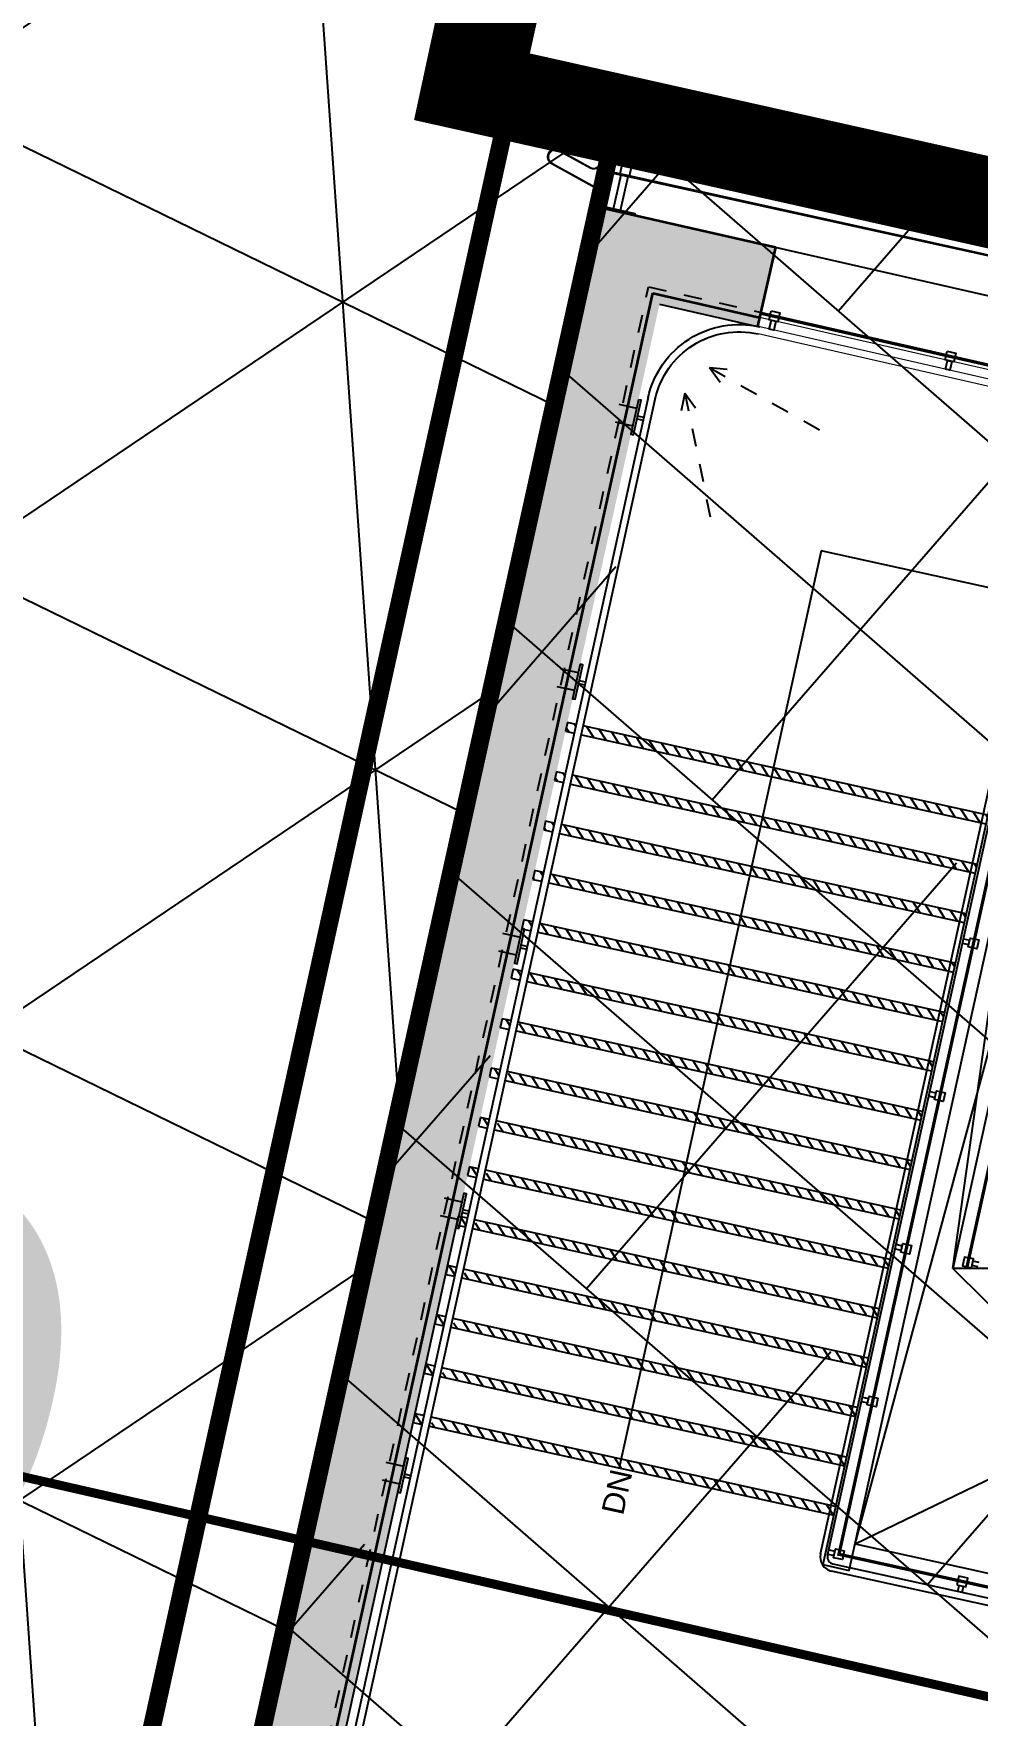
# Model space of a CAD drawing. Header units: millimetres. Extents: x 50357 to 985146, y 723188 to 1803594.
# Drawn here: x 834523.13 to 834528.36, y 818146.32 to 818155.63 of the extents above; entities that cross this region are included whole.
import ezdxf
from ezdxf.xclip import XClip

# ---------------------------------------------------------------- set-up
doc = ezdxf.new("R2010")
doc.units = ezdxf.units.MM
doc.header["$LTSCALE"] = 3
doc.header["$MEASUREMENT"] = 0
for name, pattern in [('DASHED', [19.05, 12.7, -6.35]), ('DASHED2', [0.375, 0.25, -0.125]), ('DIVIDE', [1.25, 0.5, -0.25, 0, -0.25, 0, -0.25]), ('Grid Line', [22.225, 12.7, -3.175, 3.175, -3.175]), ('XXASB-PIW-ARC-DWG-1012-MWP-XXXX-WS3-XC$0$XXXXX-PIW-P-ASB_P34_DECK_ARC-XXX$0$Member Hidden', [4.5, 2.5, -2])]:
    doc.linetypes.add(name, pattern=pattern)
doc.layers.add('-Excluded area line', color=7, linetype='DASHED2', lineweight=40)
for name, color, linetype in [('-Section line', 7, 'Continuous'), ('00-TITLEBOX', 7, 'Continuous'), ('00_Xref', 7, 'Continuous')]:
    doc.layers.add(name, color=color, linetype=linetype)
for name, color, linetype, lineweight, true_color in [('-Surrender Hatch in Pink', 7, 'Continuous', 40, 0xffc2c2), ('-Surrender line', 7, 'Continuous', 40, 0xff7575), ('XXASB-PIW-ARC-DWG-1012-MWP-XXXX-WS3-XC$0$XXXXX-PIW-P-ASB_P34_DECK_ARC-XXX$0$ADS060', 7, 'Continuous', 25, 0x6e6e6e), ('XXASB-PIW-ARC-DWG-1012-MWP-XXXX-WS3-XC$0$XXXXX-PIW-P-ASB_P34_DECK_ARC-XXX$0$ADS230_O', 7, 'Continuous', 25, 0x6e6e6e), ('XXASB-PIW-ARC-DWG-1012-MWP-XXXX-WS3-XC$0$XXXXX-PIW-P-ASB_P34_DECK_ARC-XXX$0$ADS240__', 7, 'Continuous', 25, 0x6e6e6e), ('XXASB-PIW-ARC-DWG-1012-MWP-XXXX-WS3-XC$0$XXXXX-PIW-P-ASB_P34_DECK_ARC-XXX$0$ADS280__', 7, 'Continuous', 13, 0x6e6e6e), ('XXASB-PIW-ARC-DWG-1012-MWP-XXXX-WS3-XC$0$XXXXX-PIW-P-ASB_P34_DECK_ARC-XXX$0$ADS280_S', 7, 'Continuous', 35, 0x6e6e6e)]:
    doc.layers.add(name, color=color, linetype=linetype, lineweight=lineweight, true_color=true_color)
for name, color, linetype, true_color in [('WKD071__', 7, 'Continuous', 0x6e6e6e), ('XXASB-PIW-ARC-DWG-1012-MWP-XXXX-WS3-XC$0$XXXXX-PIW-P-ASB_P34_DECK_ARC-XXX$0$A-ALUM_CLADD', 7, 'Continuous', 0x6e6e6e), ('XXASB-PIW-ARC-DWG-1012-MWP-XXXX-WS3-XC$0$XXXXX-PIW-P-ASB_P34_DECK_ARC-XXX$0$A-ALUM_CLADD_S', 7, 'Continuous', 0x6e6e6e), ('XXASB-PIW-ARC-DWG-1012-MWP-XXXX-WS3-XC$0$XXXXX-PIW-P-ASB_P34_DECK_ARC-XXX$0$A-DETL-MEND_H', 7, 'XXASB-PIW-ARC-DWG-1012-MWP-XXXX-WS3-XC$0$XXXXX-PIW-P-ASB_P34_DECK_ARC-XXX$0$Member Hidden', 0x6e6e6e), ('XXASB-PIW-ARC-DWG-1012-MWP-XXXX-WS3-XC$0$XXXXX-PIW-P-ASB_P34_DECK_ARC-XXX$0$A-FLOR-BALUSTRADE', 7, 'Continuous', 0x6e6e6e), ('XXASB-PIW-ARC-DWG-1012-MWP-XXXX-WS3-XC$0$XXXXX-PIW-P-ASB_P34_DECK_ARC-XXX$0$A-FLOR-HRAL', 7, 'Continuous', 0x6e6e6e), ('XXASB-PIW-ARC-DWG-1012-MWP-XXXX-WS3-XC$0$XXXXX-PIW-P-ASB_P34_DECK_ARC-XXX$0$A-FLOR-HRAL_FIX', 7, 'Continuous', 0x6e6e6e), ('XXASB-PIW-ARC-DWG-1012-MWP-XXXX-WS3-XC$0$XXXXX-PIW-P-ASB_P34_DECK_ARC-XXX$0$ADS04010', 7, 'Continuous', 0x6e6e6e), ('XXASB-PIW-ARC-DWG-1012-MWP-XXXX-WS3-XC$0$XXXXX-PIW-P-ASB_P34_DECK_ARC-XXX$0$ADS060_1', 7, 'Continuous', 0x6e6e6e), ('XXASB-PIW-ARC-DWG-1012-MWP-XXXX-WS3-XC$0$XXXXX-PIW-P-ASB_P34_DECK_ARC-XXX$0$ADS240_H', 7, 'Continuous', 0x6e6e6e), ('XXASB-PIW-ARC-DWG-1012-MWP-XXXX-WS3-XC$0$XXXXX-PIW-P-ASB_P34_DECK_ARC-XXX$0$ADS280_R', 7, 'XXASB-PIW-ARC-DWG-1012-MWP-XXXX-WS3-XC$0$XXXXX-PIW-P-ASB_P34_DECK_ARC-XXX$0$Member Hidden', 0x6e6e6e)]:
    doc.layers.add(name, color=color, linetype=linetype, true_color=true_color)
doc.styles.add('Style-Arial', font='arial.ttf', dxfattribs={"width": 0.8, "height": 5})
doc.styles.add('XXASB-PIW-ARC-DWG-1012-MWP-XXXX-WS3-XC$0$XXXXX-PIW-P-ASB_P34_DECK_ARC-XXX$0$Arial', font='arial.ttf', dxfattribs={"height": 122.941617})
pattern_1 = [(122.573937, (835227065.08, 818090920.44), (-42.1348693, -26.9193757), [])]

# ---------------------------------------------------------------- blocks, each defined once
blk = doc.blocks.new('x-baseplan')
blk.add_lwpolyline([(834550.5505, 818213.8099), (834557.1707, 818119.1058), (834549.7388, 818118.5863), (834547.9798, 818143.7498), (834547.5808, 818143.722), (834547.5407, 818144.2956), (834539.9643, 818143.7659), (834540.0207, 818142.9597), (834532.4541, 818142.4509), (834523.9731, 818144.3196), (834526.2542, 818154.6723), (834539.4112, 818151.6754), (834539.6457, 818148.3218), (834547.2222, 818148.8514), (834547.1833, 818149.4081), (834547.5823, 818149.436), (834542.9962, 818215.0413), (834543.2207, 818215.057), (834550.326, 818213.7942), (834550.5505, 818213.8099)])
blk = doc.blocks.new('XXASB-PIW-ARC-DWG-1012-MWP-XXXX-WS3-XC$0$XXXXX-PIW-P-ASB_P34_DECK_ARC-XXX$0$Handrail Fix')
at = {"layer": 'XXASB-PIW-ARC-DWG-1012-MWP-XXXX-WS3-XC$0$XXXXX-PIW-P-ASB_P34_DECK_ARC-XXX$0$A-FLOR-HRAL_FIX'}
for p, q in [((-50, 100.3), (-50, 0)), ((50, 100.3), (50, 0)), ((-7.5, -15), (-7.5, -50)), ((7.5, -50), (7.5, -15))]:
    blk.add_line(p, q, dxfattribs=at)
blk.add_lwpolyline([(97.8, 0), (-97.8, 0), (-97.8, -15), (97.8, -15)], close=True, dxfattribs=at)
blk = doc.blocks.new('XXASB-PIW-ARC-DWG-1012-MWP-XXXX-WS3-XC$0$XXXXX-PIW-P-ASB_P34_DECK_ARC-XXX$0$Handrail Fix_1')
at = {"layer": 'XXASB-PIW-ARC-DWG-1012-MWP-XXXX-WS3-XC$0$XXXXX-PIW-P-ASB_P34_DECK_ARC-XXX$0$A-FLOR-HRAL_FIX'}
for p, q in [((-12.5, 35), (-12.5, 0)), ((12.5, 35), (12.5, 0))]:
    blk.add_line(p, q, dxfattribs=at)
blk.add_lwpolyline([(-25, 0), (25, 0), (25, -50), (-25, -50)], close=True, dxfattribs=at)
blk = doc.blocks.new('*U882')
at = {"layer": 'XXASB-PIW-ARC-DWG-1012-MWP-XXXX-WS3-XC$0$XXXXX-PIW-P-ASB_P34_DECK_ARC-XXX$0$A-FLOR-HRAL_FIX', "rotation": 77.573937293558}
blk.add_blockref('XXASB-PIW-ARC-DWG-1012-MWP-XXXX-WS3-XC$0$XXXXX-PIW-P-ASB_P34_DECK_ARC-XXX$0$Handrail Fix_1', (-195.4, 43), dxfattribs=at)
at = {"layer": 'XXASB-PIW-ARC-DWG-1012-MWP-XXXX-WS3-XC$0$XXXXX-PIW-P-ASB_P34_DECK_ARC-XXX$0$A-FLOR-HRAL_FIX', "xscale": -1, "rotation": 257.5739372687445}
blk.add_blockref('XXASB-PIW-ARC-DWG-1012-MWP-XXXX-WS3-XC$0$XXXXX-PIW-P-ASB_P34_DECK_ARC-XXX$0$Handrail Fix_1', (195.4, -43), dxfattribs=at)
blk = doc.blocks.new('*U885')
at = {"layer": 'XXASB-PIW-ARC-DWG-1012-MWP-XXXX-WS3-XC$0$XXXXX-PIW-P-ASB_P34_DECK_ARC-XXX$0$A-FLOR-HRAL_FIX'}
for points in [[(-13.1, 51.7), (35.5, 39.8), (23.6, -8.7), (-25, 3.1)], [(-12.8, 0.2), (11.5, -5.8), (-0.4, -54.3), (-24.7, -48.4)]]:
    blk.add_lwpolyline(points, close=True, dxfattribs=at)
blk = doc.blocks.new('*U884')
at = {"layer": 'XXASB-PIW-ARC-DWG-1012-MWP-XXXX-WS3-XC$0$XXXXX-PIW-P-ASB_P34_DECK_ARC-XXX$0$A-FLOR-HRAL_FIX', "color": 0, "linetype": 'ByBlock', "lineweight": -2, "transparency": 16777216}
for p in [(0, 0), (971.4, -237.5), (1942.8, -474.9), (2914.2, -712.4), (3885.6, -949.8)]:
    blk.add_blockref('*U885', p, dxfattribs=at)
blk = doc.blocks.new('XXASB-PIW-ARC-DWG-1012-MWP-XXXX-WS3-XC$0$XXXXX-PIW-P-ASB_P34_DECK_ARC-XXX$0$A$C28FF3B3D')
at = {"layer": 'XXASB-PIW-ARC-DWG-1012-MWP-XXXX-WS3-XC$0$XXXXX-PIW-P-ASB_P34_DECK_ARC-XXX$0$A-ALUM_CLADD'}
blk.add_lwpolyline([(58.2, 2), (0, 2), (0, 5), (55.9, 5, 0.332516), (99.1, 37.3), (176.7, 300.4, -1), (259.2, 276.1), (202.6, 84.3, 0.721669), (257.1, 46.3), (281.2, 64.3, -1), (323.1, 8.2), (299, -9.8, 0.721351), (320, -72.8), (520, -72.8, -1), (520, -142.8), (306.5, -142.8), (306.5, -139.8), (520, -139.8, 1), (520, -75.8), (320, -75.8, -0.721349), (297.2, -7.4), (321.3, 10.6, 1), (283, 61.9), (258.9, 43.9, -0.721669), (199.7, 85.1), (256.3, 276.9, 1), (179.6, 299.5), (101.3, 34.3, -0.332516), (58.2, 2)], format="xyb", dxfattribs=at)
at = {"layer": 'XXASB-PIW-ARC-DWG-1012-MWP-XXXX-WS3-XC$0$XXXXX-PIW-P-ASB_P34_DECK_ARC-XXX$0$A-ALUM_CLADD', "flags": 128}
for points in [[(303.5, -355.8), (293, -355.8, -1), (293, -279.8), (320, -279.8, 1), (320, -215.8), (293, -215.8, -1), (293, -139.8), (303.5, -139.8), (303.5, -142.8), (293, -142.8, 1), (293, -212.8), (320, -212.8, -1), (320, -282.8), (293, -282.8, 1), (293, -352.8), (303.5, -352.8)], [(306.5, -355.8), (520, -355.8, -1), (520, -419.8), (306.5, -419.8), (306.5, -422.8), (520, -422.8, 1), (520, -352.8), (306.5, -352.8)], [(303.5, -635.8), (293, -635.8, -1), (293, -559.8), (320, -559.8, 1), (320, -495.8), (293, -495.8, -1), (293, -419.8), (303.5, -419.8), (303.5, -422.8), (293, -422.8, 1), (293, -492.8), (320, -492.8, -1), (320, -562.8), (293, -562.8, 1), (293, -632.8), (303.5, -632.8)], [(306.5, -635.8), (520, -635.8, -1), (520, -699.8), (306.5, -699.8), (306.5, -702.8), (520, -702.8, 1), (520, -632.8), (306.5, -632.8)], [(303.5, -915.8), (293, -915.8, -1), (293, -839.8), (320, -839.8, 1), (320, -775.8), (293, -775.8, -1), (293, -699.8), (303.5, -699.8), (303.5, -702.8), (293, -702.8, 1), (293, -772.8), (320, -772.8, -1), (320, -842.8), (293, -842.8, 1), (293, -912.8), (303.5, -912.8)], [(306.5, -915.8), (520, -915.8, -1), (520, -979.8), (306.5, -979.8), (306.5, -982.8), (520, -982.8, 1), (520, -912.8), (306.5, -912.8)], [(303.5, -1195.8), (293, -1195.8, -1), (293, -1119.8), (320, -1119.8, 1), (320, -1055.8), (293, -1055.8, -1), (293, -979.8), (303.5, -979.8), (303.5, -982.8), (293, -982.8, 1), (293, -1052.8), (320, -1052.8, -1), (320, -1122.8), (293, -1122.8, 1), (293, -1192.8), (303.5, -1192.8)], [(306.5, -1195.8), (520, -1195.8, -1), (520, -1259.8), (306.5, -1259.8), (306.5, -1262.8), (520, -1262.8, 1), (520, -1192.8), (306.5, -1192.8)], [(303.5, -1475.8), (293, -1475.8, -1), (293, -1399.8), (320, -1399.8, 1), (320, -1335.8), (293, -1335.8, -1), (293, -1259.8), (303.5, -1259.8), (303.5, -1262.8), (293, -1262.8, 1), (293, -1332.8), (320, -1332.8, -1), (320, -1402.8), (293, -1402.8, 1), (293, -1472.8), (303.5, -1472.8)], [(306.5, -1475.8), (520, -1475.8, -1), (520, -1539.8), (306.5, -1539.8), (306.5, -1542.8), (520, -1542.8, 1), (520, -1472.8), (306.5, -1472.8)], [(303.5, -1755.8), (293, -1755.8, -1), (293, -1679.8), (320, -1679.8, 1), (320, -1615.8), (293, -1615.8, -1), (293, -1539.8), (303.5, -1539.8), (303.5, -1542.8), (293, -1542.8, 1), (293, -1612.8), (320, -1612.8, -1), (320, -1682.8), (293, -1682.8, 1), (293, -1752.8), (303.5, -1752.8)], [(306.5, -1755.8), (520, -1755.8, -1), (520, -1819.8), (306.5, -1819.8), (306.5, -1822.8), (520, -1822.8, 1), (520, -1752.8), (306.5, -1752.8)], [(303.5, -2035.8), (293, -2035.8, -1), (293, -1959.8), (320, -1959.8, 1), (320, -1895.8), (293, -1895.8, -1), (293, -1819.8), (303.5, -1819.8), (303.5, -1822.8), (293, -1822.8, 1), (293, -1892.8), (320, -1892.8, -1), (320, -1962.8), (293, -1962.8, 1), (293, -2032.8), (303.5, -2032.8)], [(306.5, -2035.8), (520, -2035.8, -1), (520, -2099.8), (306.5, -2099.8), (306.5, -2102.8), (520, -2102.8, 1), (520, -2032.8), (306.5, -2032.8)]]:
    blk.add_lwpolyline(points, format="xyb", close=True, dxfattribs=at)
at = {"layer": 'XXASB-PIW-ARC-DWG-1012-MWP-XXXX-WS3-XC$0$XXXXX-PIW-P-ASB_P34_DECK_ARC-XXX$0$A-ALUM_CLADD_S'}
for p, q in [((7, -87.8), (200, -87.8)), ((200, 0), (200, -9040.8)), ((200, 0), (255, 0)), ((205, 0), (205, -9040.8)), ((250, 0), (250, -9040.8)), ((250, -134.8), (250, -80.8)), ((255, 0), (255, -9040.8)), ((7, -127.8), (200, -127.8))]:
    blk.add_line(p, q, dxfattribs=at)
blk.add_lwpolyline([(-1.5, -207.8), (-0.1, -7.8), (7.9, -7.8), (6.5, -207.8)], close=True, dxfattribs=at)
at = {"layer": 'XXASB-PIW-ARC-DWG-1012-MWP-XXXX-WS3-XC$0$XXXXX-PIW-P-ASB_P34_DECK_ARC-XXX$0$A-ALUM_CLADD_S', "flags": 128}
for points in [[(255, -80.8), (200, -80.8), (200, -134.8), (255, -134.8)], [(375, -134.8), (375, -80.8), (255, -80.8), (255, -134.8), (375, -134.8), (375, -134.8)], [(370, -129.8), (260, -129.8), (260, -85.8), (370, -85.8), (370, -129.8)]]:
    blk.add_lwpolyline(points, dxfattribs=at)
blk = doc.blocks.new('XXASB-PIW-ARC-DWG-1012-MWP-XXXX-WS3-XC$0$XXXXX-PIW-P-ASB_P34_DECK_ARC-XXX')
at = {"layer": 'XXASB-PIW-ARC-DWG-1012-MWP-XXXX-WS3-XC$0$XXXXX-PIW-P-ASB_P34_DECK_ARC-XXX$0$ADS060'}
for points in [[(834527150.2, 818154058), (834526168.1, 818154281.6), (834526254.2, 818154672.3), (834527239, 818154448)], [(834524363.7, 818144233.5), (834523973.1, 818144319.6), (834526168.1, 818154281.6), (834526558.1, 818154192.8), (834524449.8, 818144624.2), (834524414, 818144462.1)]]:
    blk.add_hatch(color=256, dxfattribs=at).paths.add_polyline_path(points)
at = {"layer": 'XXASB-PIW-ARC-DWG-1012-MWP-XXXX-WS3-XC$0$XXXXX-PIW-P-ASB_P34_DECK_ARC-XXX$0$ADS060_1'}
blk.add_hatch(color=256, dxfattribs=at).paths.add_polyline_path([(834524498.6, 818144613.4), (834524449.8, 818144624.2), (834526558.2, 818154192.8), (834526606.9, 818154181.7)])
at = {"layer": 'XXASB-PIW-ARC-DWG-1012-MWP-XXXX-WS3-XC$0$XXXXX-PIW-P-ASB_P34_DECK_ARC-XXX$0$ADS060_1', "extrusion": (1.92376e-16, 5.77253e-16, -1)}
blk.add_hatch(color=256, dxfattribs=at).paths.add_polyline_path([(-834527139.1, 818154009.2), (-834527150.2, 818154058), (-834526606.9, 818154181.7), (-834526596.1, 818154132.9)])
at = {"layer": 'XXASB-PIW-ARC-DWG-1012-MWP-XXXX-WS3-XC$0$XXXXX-PIW-P-ASB_P34_DECK_ARC-XXX$0$ADS240_H'}
h = blk.add_hatch(dxfattribs=at)
h.set_pattern_fill('FP_4', color=256, angle=77.57394, style=0, pattern_type=2)
h.set_pattern_definition(pattern_1)
h.paths.add_polyline_path([(834528404, 818151254.4), (834528414.8, 818151303.2), (834526183.4, 818151794.9), (834526172.6, 818151746.1), (834528081.4, 818151325.5)], flags=0)
h.paths.add_polyline_path([(834526123.8, 818151756.8), (834526134.6, 818151805.7), (834526085.7, 818151816.4), (834526075, 818151767.6)], flags=0)
h = blk.add_hatch(dxfattribs=at)
h.set_pattern_fill('FP_4', color=256, angle=77.57394, style=0, pattern_type=2)
h.set_pattern_definition(pattern_1)
h.paths.add_polyline_path([(834528343.8, 818150981), (834528354.5, 818151029.8), (834526123.1, 818151521.5), (834526112.4, 818151472.6), (834528021.2, 818151052)], flags=0)
h.paths.add_polyline_path([(834526063.5, 818151483.4), (834526074.3, 818151532.2), (834526025.5, 818151543), (834526014.7, 818151494.1)], flags=0)
h = blk.add_hatch(dxfattribs=at)
h.set_pattern_fill('FP_4', color=256, angle=77.57394, style=0, pattern_type=2)
h.set_pattern_definition(pattern_1)
h.paths.add_polyline_path([(834528283.5, 818150707.5), (834528294.3, 818150756.3), (834526062.9, 818151248), (834526052.1, 818151199.2), (834527960.9, 818150778.6)], flags=0)
h.paths.add_polyline_path([(834526003.3, 818151209.9), (834526014.1, 818151258.8), (834525965.2, 818151269.5), (834525954.5, 818151220.7)], flags=0)
h = blk.add_hatch(dxfattribs=at)
h.set_pattern_fill('FP_4', color=256, angle=77.57394, style=0, pattern_type=2)
h.set_pattern_definition(pattern_1)
h.paths.add_polyline_path([(834528223.3, 818150434.1), (834528234, 818150482.9), (834526002.6, 818150974.6), (834525991.9, 818150925.7), (834527900.7, 818150505.2)], flags=0)
h.paths.add_polyline_path([(834525943, 818150936.5), (834525953.8, 818150985.3), (834525905, 818150996.1), (834525894.2, 818150947.3)], flags=0)
h = blk.add_hatch(dxfattribs=at)
h.set_pattern_fill('FP_4', color=256, angle=77.57394, style=0, pattern_type=2)
h.set_pattern_definition(pattern_1)
h.paths.add_polyline_path([(834528163, 818150160.6), (834528173.8, 818150209.5), (834525942.4, 818150701.1), (834525931.6, 818150652.3), (834527840.4, 818150231.7)], flags=0)
h.paths.add_polyline_path([(834525882.8, 818150663.1), (834525893.6, 818150711.9), (834525844.7, 818150722.7), (834525834, 818150673.8)], flags=0)
h = blk.add_hatch(dxfattribs=at)
h.set_pattern_fill('FP_4', color=256, angle=77.57394, style=0, pattern_type=2)
h.set_pattern_definition(pattern_1)
h.paths.add_polyline_path([(834528102.8, 818149887.2), (834528113.5, 818149936), (834525882.1, 818150427.7), (834525871.4, 818150378.9), (834527780.2, 818149958.3)], flags=0)
h.paths.add_polyline_path([(834525822.5, 818150389.6), (834525833.3, 818150438.5), (834525784.5, 818150449.2), (834525773.7, 818150400.4)], flags=0)
h = blk.add_hatch(dxfattribs=at)
h.set_pattern_fill('FP_4', color=256, angle=77.57394, style=0, pattern_type=2)
h.set_pattern_definition(pattern_1)
h.paths.add_polyline_path([(834528042.5, 818149613.8), (834528053.3, 818149662.6), (834525821.9, 818150154.3), (834525811.1, 818150105.4), (834527719.9, 818149684.8)], flags=0)
h.paths.add_polyline_path([(834525762.3, 818150116.2), (834525773, 818150165), (834525724.2, 818150175.8), (834525713.5, 818150126.9)], flags=0)
h = blk.add_hatch(dxfattribs=at)
h.set_pattern_fill('FP_4', color=256, angle=77.57394, style=0, pattern_type=2)
h.set_pattern_definition(pattern_1)
h.paths.add_polyline_path([(834527982.3, 818149340.3), (834527993, 818149389.1), (834525761.6, 818149880.8), (834525750.9, 818149832), (834527659.6, 818149411.4)], flags=0)
h.paths.add_polyline_path([(834525702, 818149842.7), (834525712.8, 818149891.6), (834525664, 818149902.3), (834525653.2, 818149853.5)], flags=0)
h = blk.add_hatch(dxfattribs=at)
h.set_pattern_fill('FP_4', color=256, angle=77.57394, style=0, pattern_type=2)
h.set_pattern_definition(pattern_1)
h.paths.add_polyline_path([(834527922, 818149066.9), (834527932.8, 818149115.7), (834525701.4, 818149607.4), (834525690.6, 818149558.5), (834527599.4, 818149138)], flags=0)
h.paths.add_polyline_path([(834525641.8, 818149569.3), (834525652.5, 818149618.1), (834525603.7, 818149628.9), (834525593, 818149580.1)], flags=0)
h = blk.add_hatch(dxfattribs=at)
h.set_pattern_fill('FP_4', color=256, angle=77.57394, style=0, pattern_type=2)
h.set_pattern_definition(pattern_1)
h.paths.add_polyline_path([(834527861.8, 818148793.4), (834527872.5, 818148842.3), (834525641.1, 818149333.9), (834525630.4, 818149285.1), (834527539.1, 818148864.5)], flags=0)
h.paths.add_polyline_path([(834525581.5, 818149295.9), (834525592.3, 818149344.7), (834525543.5, 818149355.5), (834525532.7, 818149306.6)], flags=0)
h = blk.add_hatch(dxfattribs=at)
h.set_pattern_fill('FP_4', color=256, angle=77.57394, style=0, pattern_type=2)
h.set_pattern_definition(pattern_1)
h.paths.add_polyline_path([(834527801.5, 818148520), (834527812.3, 818148568.8), (834525580.9, 818149060.5), (834525570.1, 818149011.7), (834527478.9, 818148591.1)], flags=0)
h.paths.add_polyline_path([(834525521.3, 818149022.4), (834525532, 818149071.3), (834525483.2, 818149082), (834525472.5, 818149033.2)], flags=0)
h = blk.add_hatch(dxfattribs=at)
h.set_pattern_fill('FP_4', color=256, angle=77.57394, style=0, pattern_type=2)
h.set_pattern_definition(pattern_1)
h.paths.add_polyline_path([(834527741.3, 818148246.5), (834527752, 818148295.4), (834525520.6, 818148787.1), (834525509.9, 818148738.2), (834527418.6, 818148317.6)], flags=0)
h.paths.add_polyline_path([(834525461, 818148749), (834525471.8, 818148797.8), (834525423, 818148808.6), (834525412.2, 818148759.7)], flags=0)
h = blk.add_hatch(dxfattribs=at)
h.set_pattern_fill('FP_4', color=256, angle=77.57394, style=0, pattern_type=2)
h.set_pattern_definition(pattern_1)
h.paths.add_polyline_path([(834527681, 818147973.1), (834527691.8, 818148021.9), (834525460.4, 818148513.6), (834525449.6, 818148464.8), (834527358.4, 818148044.2)], flags=0)
h.paths.add_polyline_path([(834525400.8, 818148475.5), (834525411.5, 818148524.4), (834525362.7, 818148535.1), (834525352, 818148486.3)], flags=0)
h = blk.add_hatch(dxfattribs=at)
h.set_pattern_fill('FP_4', color=256, angle=77.57394, style=0, pattern_type=2)
h.set_pattern_definition(pattern_1)
h.paths.add_polyline_path([(834527620.8, 818147699.7), (834527631.5, 818147748.5), (834525400.1, 818148240.2), (834525389.4, 818148191.3), (834527298.1, 818147770.8)], flags=0)
h.paths.add_polyline_path([(834525340.5, 818148202.1), (834525351.3, 818148250.9), (834525302.5, 818148261.7), (834525291.7, 818148212.9)], flags=0)
h = blk.add_hatch(dxfattribs=at)
h.set_pattern_fill('FP_4', color=256, angle=77.57394, style=0, pattern_type=2)
h.set_pattern_definition(pattern_1)
h.paths.add_polyline_path([(834527560.5, 818147426.2), (834527571.3, 818147475.1), (834525339.9, 818147966.7), (834525329.1, 818147917.9), (834527237.9, 818147497.3)], flags=0)
h.paths.add_polyline_path([(834525280.3, 818147928.7), (834525291, 818147977.5), (834525242.2, 818147988.2), (834525231.5, 818147939.4)], flags=0)
at = {"layer": 'XXASB-PIW-ARC-DWG-1012-MWP-XXXX-WS3-XC$0$XXXXX-PIW-P-ASB_P34_DECK_ARC-XXX$0$A-DETL-MEND_H', "linetype": 'XXASB-PIW-ARC-DWG-1012-MWP-XXXX-WS3-XC$0$XXXXX-PIW-P-ASB_P34_DECK_ARC-XXX$0$Member Hidden'}
for p, q in [((834526871.9, 818153781), (834527481.6, 818153437.1)), ((834526871.9, 818153781), (834526943.4, 818153684.7)), ((834526871.9, 818153781), (834526991.3, 818153769.7)), ((834526736.5, 818153639.8), (834526710.7, 818153522.6)), ((834526736.5, 818153639.8), (834526876.9, 818152954)), ((834526736.5, 818153639.8), (834526806.3, 818153542.2))]:
    blk.add_line(p, q, dxfattribs=at)
at = {"layer": 'XXASB-PIW-ARC-DWG-1012-MWP-XXXX-WS3-XC$0$XXXXX-PIW-P-ASB_P34_DECK_ARC-XXX$0$A-FLOR-BALUSTRADE', "extrusion": (1.4885e-07, -3.39025e-08, 1), "const_width": 18, "elevation": 96.5, "flags": 128}
blk.add_lwpolyline([(834527155.7, 818154082.4), (834531218, 818153157.2)], dxfattribs=at)
at = {"layer": 'XXASB-PIW-ARC-DWG-1012-MWP-XXXX-WS3-XC$0$XXXXX-PIW-P-ASB_P34_DECK_ARC-XXX$0$A-FLOR-BALUSTRADE', "const_width": 18}
blk.add_lwpolyline([(834530333.9, 818146605.2), (834527589.7, 818147209.9), (834528521.4, 818151438.5), (834528863.3, 818151363.1), (834528297, 818148792.9)], dxfattribs=at)
at = {"layer": 'XXASB-PIW-ARC-DWG-1012-MWP-XXXX-WS3-XC$0$XXXXX-PIW-P-ASB_P34_DECK_ARC-XXX$0$A-FLOR-HRAL'}
for p, q in [((834526533.3, 818153615.3), (834524671.2, 818145164.1)), ((834524710.2, 818145155.6), (834526572.4, 818153606.7)), ((834527487.7, 818147211.9), (834528428, 818151479.5)), ((834527526.8, 818147203.3), (834528467.1, 818151470.9)), ((834533284.9, 818145893.6), (834527557.2, 818147155.6)), ((834533276.3, 818145854.5), (834527548.6, 818147116.5))]:
    blk.add_line(p, q, dxfattribs=at)
at = {"layer": 'XXASB-PIW-ARC-DWG-1012-MWP-XXXX-WS3-XC$0$XXXXX-PIW-P-ASB_P34_DECK_ARC-XXX$0$A-FLOR-HRAL', "extrusion": (0, 0, -1)}
for radius in [515, 475]:
    blk.add_arc((-834527036.2, 818153504.5), radius, 12.42606, 102.83098, dxfattribs=at)
at = {"layer": 'XXASB-PIW-ARC-DWG-1012-MWP-XXXX-WS3-XC$0$XXXXX-PIW-P-ASB_P34_DECK_ARC-XXX$0$A-FLOR-HRAL'}
for radius in [80, 40]:
    blk.add_arc((834527565.8, 818147194.7), radius, 167.57394, 257.57394, dxfattribs=at)
at = {"layer": 'XXASB-PIW-ARC-DWG-1012-MWP-XXXX-WS3-XC$0$XXXXX-PIW-P-ASB_P34_DECK_ARC-XXX$0$ADS060_1'}
for p, q in [((834526558.2, 818154192.8), (834524449.8, 818144624.2)), ((834526596.1, 818154132.9), (834527139.1, 818154009.2)), ((834524509.4, 818144662.3), (834525483.2, 818149082))]:
    blk.add_line(p, q, dxfattribs=at)
at = {"layer": 'XXASB-PIW-ARC-DWG-1012-MWP-XXXX-WS3-XC$0$XXXXX-PIW-P-ASB_P34_DECK_ARC-XXX$0$ADS230_O'}
for p, q in [((834528220.2, 818148793.1), (834528578.6, 818151349.1)), ((834527679.1, 818147267), (834528773.9, 818151306.1)), ((834527679.1, 818147267.1), (834530814.5, 818148786.3)), ((834528220.2, 818148793.1), (834530350, 818146678.5))]:
    blk.add_line(p, q, dxfattribs=at)
at = {"layer": 'XXASB-PIW-ARC-DWG-1012-MWP-XXXX-WS3-XC$0$XXXXX-PIW-P-ASB_P34_DECK_ARC-XXX$0$ADS240__'}
for p, q in [((834527490.7, 818152766.9), (834526371.6, 818147688.2)), ((834530356.9, 818152135.3), (834527490.7, 818152766.9)), ((834526085.7, 818151816.4), (834526075, 818151767.6)), ((834526134.6, 818151805.7), (834526085.7, 818151816.4)), ((834526075, 818151767.6), (834526123.8, 818151756.8)), ((834526162.9, 818151748.2), (834528404, 818151254.4)), ((834528414.8, 818151303.2), (834526173.6, 818151797.1)), ((834526025.5, 818151543), (834526014.7, 818151494.1)), ((834526074.3, 818151532.2), (834526025.5, 818151543)), ((834526014.7, 818151494.1), (834526063.5, 818151483.4)), ((834526102.6, 818151474.8), (834528343.8, 818150981)), ((834528354.5, 818151029.8), (834526113.4, 818151523.6)), ((834528464.3, 818151527.9), (834527500.3, 818147152.8)), ((834527646.8, 818147120.6), (834528578.6, 818151349.1)), ((834525965.2, 818151269.5), (834525954.5, 818151220.7)), ((834526014.1, 818151258.8), (834525965.2, 818151269.5)), ((834528773.9, 818151306.1), (834528220.2, 818148793.1)), ((834525954.5, 818151220.7), (834526003.3, 818151209.9)), ((834526042.4, 818151201.3), (834528283.5, 818150707.5)), ((834528294.3, 818150756.3), (834526053.1, 818151250.2)), ((834525905, 818150996.1), (834525894.2, 818150947.3)), ((834525953.8, 818150985.3), (834525905, 818150996.1)), ((834528234, 818150482.9), (834525992.9, 818150976.7)), ((834525894.2, 818150947.3), (834525943, 818150936.5)), ((834525982.1, 818150927.9), (834528223.3, 818150434.1)), ((834525844.7, 818150722.7), (834525834, 818150673.8)), ((834525893.6, 818150711.9), (834525844.7, 818150722.7)), ((834528173.8, 818150209.5), (834525932.6, 818150703.3)), ((834525834, 818150673.8), (834525882.8, 818150663.1)), ((834525921.9, 818150654.5), (834528163, 818150160.6)), ((834525784.5, 818150449.2), (834525773.7, 818150400.4)), ((834525833.3, 818150438.5), (834525784.5, 818150449.2)), ((834528113.5, 818149936), (834525872.4, 818150429.8)), ((834525773.7, 818150400.4), (834525822.5, 818150389.6)), ((834525861.6, 818150381), (834528102.8, 818149887.2)), ((834525724.2, 818150175.8), (834525713.5, 818150126.9)), ((834525773, 818150165), (834525724.2, 818150175.8)), ((834528053.3, 818149662.6), (834525812.1, 818150156.4)), ((834525713.5, 818150126.9), (834525762.3, 818150116.2)), ((834525801.4, 818150107.6), (834528042.5, 818149613.8)), ((834525664, 818149902.3), (834525653.2, 818149853.5)), ((834525653.2, 818149853.5), (834525702, 818149842.7)), ((834525712.8, 818149891.6), (834525664, 818149902.3)), ((834527993, 818149389.1), (834525751.9, 818149883)), ((834525741.1, 818149834.1), (834527982.3, 818149340.3)), ((834525603.7, 818149628.9), (834525593, 818149580.1)), ((834525593, 818149580.1), (834525641.8, 818149569.3)), ((834525652.5, 818149618.1), (834525603.7, 818149628.9)), ((834527932.8, 818149115.7), (834525691.6, 818149609.5)), ((834525680.9, 818149560.7), (834527922, 818149066.9)), ((834525543.5, 818149355.5), (834525532.7, 818149306.6)), ((834525532.7, 818149306.6), (834525581.5, 818149295.9)), ((834525592.3, 818149344.7), (834525543.5, 818149355.5)), ((834527872.5, 818148842.3), (834525631.4, 818149336.1)), ((834525620.6, 818149287.3), (834527861.8, 818148793.4)), ((834525483.2, 818149082), (834525472.5, 818149033.2)), ((834525472.5, 818149033.2), (834525521.3, 818149022.4)), ((834525532, 818149071.3), (834525483.2, 818149082)), ((834527812.3, 818148568.8), (834525571.1, 818149062.6)), ((834525560.4, 818149013.8), (834527801.5, 818148520)), ((834525423, 818148808.6), (834525412.2, 818148759.7)), ((834525412.2, 818148759.7), (834525461, 818148749)), ((834525471.8, 818148797.8), (834525423, 818148808.6)), ((834525500.1, 818148740.4), (834527741.3, 818148246.5)), ((834527752, 818148295.4), (834525510.9, 818148789.2)), ((834529584.3, 818148789.6), (834528220.2, 818148793.1)), ((834525362.7, 818148535.1), (834525352, 818148486.3)), ((834525352, 818148486.3), (834525400.8, 818148475.5)), ((834525411.5, 818148524.4), (834525362.7, 818148535.1)), ((834525439.9, 818148466.9), (834527681, 818147973.1)), ((834527691.8, 818148021.9), (834525450.6, 818148515.8)), ((834525302.5, 818148261.7), (834525291.7, 818148212.9)), ((834525291.7, 818148212.9), (834525340.5, 818148202.1)), ((834525351.3, 818148250.9), (834525302.5, 818148261.7)), ((834525379.6, 818148193.5), (834527620.8, 818147699.7)), ((834527631.5, 818147748.5), (834525390.4, 818148242.3)), ((834525242.2, 818147988.2), (834525231.5, 818147939.4)), ((834525231.5, 818147939.4), (834525280.3, 818147928.7)), ((834525291, 818147977.5), (834525242.2, 818147988.2)), ((834525319.4, 818147920.1), (834527560.5, 818147426.2)), ((834527571.3, 818147475.1), (834525330.1, 818147968.9)), ((834527679.1, 818147267), (834530350, 818146678.5)), ((834527500.3, 818147152.8), (834527646.8, 818147120.6))]:
    blk.add_line(p, q, dxfattribs=at)
at = {"layer": 'XXASB-PIW-ARC-DWG-1012-MWP-XXXX-WS3-XC$0$XXXXX-PIW-P-ASB_P34_DECK_ARC-XXX$0$ADS280__'}
for p, q in [((834531301.2, 818153522.8), (834527239, 818154448)), ((834531212.4, 818153132.8), (834527150.2, 818154058)), ((834531178.4, 818153048.2), (834527141.7, 818153967.6)), ((834531187.3, 818153087.2), (834527150.6, 818154006.6))]:
    blk.add_line(p, q, dxfattribs=at)
at = {"layer": 'XXASB-PIW-ARC-DWG-1012-MWP-XXXX-WS3-XC$0$XXXXX-PIW-P-ASB_P34_DECK_ARC-XXX$0$ADS280_R'}
for p, q in [((834524414, 818144601.3), (834526535.3, 818154228.8)), ((834526535.3, 818154228.8), (834527151.5, 818154088.5))]:
    blk.add_line(p, q, dxfattribs=at)
at = {"layer": 'XXASB-PIW-ARC-DWG-1012-MWP-XXXX-WS3-XC$0$XXXXX-PIW-P-ASB_P34_DECK_ARC-XXX$0$ADS280_S'}
for p, q in [((834526254.2, 818154672.3), (834523973.1, 818144319.6)), ((834526254.2, 818154672.3), (834527239, 818154448)), ((834527239, 818154448), (834527139.1, 818154009.2)), ((834524449.8, 818144624.2), (834526558.1, 818154192.8)), ((834526558.2, 818154192.8), (834527150.2, 818154058))]:
    blk.add_line(p, q, dxfattribs=at)
at = {"layer": 'XXASB-PIW-ARC-DWG-1012-MWP-XXXX-WS3-XC$0$XXXXX-PIW-P-ASB_P34_DECK_ARC-XXX$0$A-ALUM_CLADD', "rotation": 77.57393732135162}
blk.add_blockref('XXASB-PIW-ARC-DWG-1012-MWP-XXXX-WS3-XC$0$XXXXX-PIW-P-ASB_P34_DECK_ARC-XXX$0$A$C28FF3B3D', (834526254.2, 818154672.3), dxfattribs=at)
blk.add_blockref('XXASB-PIW-ARC-DWG-1012-MWP-XXXX-WS3-XC$0$XXXXX-PIW-P-ASB_P34_DECK_ARC-XXX$0$A$C28FF3B3D', (834526254.2, 818154672.3), dxfattribs=at)
at = {"layer": 'XXASB-PIW-ARC-DWG-1012-MWP-XXXX-WS3-XC$0$XXXXX-PIW-P-ASB_P34_DECK_ARC-XXX$0$A-FLOR-HRAL_FIX'}
for name, p, rotation in [('*U884', (834527228, 818154043.2), 0.9053797376594569), ('XXASB-PIW-ARC-DWG-1012-MWP-XXXX-WS3-XC$0$XXXXX-PIW-P-ASB_P34_DECK_ARC-XXX$0$Handrail Fix', (834526458.5, 818153508), 77.57393732027548), ('XXASB-PIW-ARC-DWG-1012-MWP-XXXX-WS3-XC$0$XXXXX-PIW-P-ASB_P34_DECK_ARC-XXX$0$Handrail Fix', (834526135.7, 818152043.2), 77.57393732027548), ('XXASB-PIW-ARC-DWG-1012-MWP-XXXX-WS3-XC$0$XXXXX-PIW-P-ASB_P34_DECK_ARC-XXX$0$Handrail Fix', (834525812.9, 818150578.3), 77.57393732027548), ('XXASB-PIW-ARC-DWG-1012-MWP-XXXX-WS3-XC$0$XXXXX-PIW-P-ASB_P34_DECK_ARC-XXX$0$Handrail Fix', (834525490.1, 818149113.5), 77.57393732027548), ('XXASB-PIW-ARC-DWG-1012-MWP-XXXX-WS3-XC$0$XXXXX-PIW-P-ASB_P34_DECK_ARC-XXX$0$Handrail Fix_1', (834527751.6, 818148061), 77.57393729355799), ('XXASB-PIW-ARC-DWG-1012-MWP-XXXX-WS3-XC$0$XXXXX-PIW-P-ASB_P34_DECK_ARC-XXX$0$Handrail Fix', (834525167.4, 818147648.6), 77.57393732027548), ('XXASB-PIW-ARC-DWG-1012-MWP-XXXX-WS3-XC$0$XXXXX-PIW-P-ASB_P34_DECK_ARC-XXX$0$Handrail Fix_1', (834527565.2, 818147215.3), 77.57393729355799)]:
    blk.add_blockref(name, p, dxfattribs=dict(at, rotation=rotation))
at = {"layer": 'XXASB-PIW-ARC-DWG-1012-MWP-XXXX-WS3-XC$0$XXXXX-PIW-P-ASB_P34_DECK_ARC-XXX$0$A-FLOR-HRAL_FIX', "color": 0, "linetype": 'ByBlock', "lineweight": -2, "transparency": 16777216}
for p in [(834528506, 818150555.1), (834528319.7, 818149709.4), (834528133.3, 818148863.6)]:
    blk.add_blockref('*U882', p, dxfattribs=at)
at = {"layer": 'XXASB-PIW-ARC-DWG-1012-MWP-XXXX-WS3-XC$0$XXXXX-PIW-P-ASB_P34_DECK_ARC-XXX$0$A-FLOR-HRAL_FIX', "xscale": -1, "rotation": 167.5739373419996}
blk.add_blockref('XXASB-PIW-ARC-DWG-1012-MWP-XXXX-WS3-XC$0$XXXXX-PIW-P-ASB_P34_DECK_ARC-XXX$0$Handrail Fix_1', (834528267.9, 818147034.9), dxfattribs=at)
at = {"layer": 'XXASB-PIW-ARC-DWG-1012-MWP-XXXX-WS3-XC$0$XXXXX-PIW-P-ASB_P34_DECK_ARC-XXX$0$ADS04010', "insert": (834526273.2, 818147447), "char_height": 122.94, "width": 295.385, "attachment_point": 1, "rotation": 77.57394, "line_spacing_factor": 0.938532, "style": 'XXASB-PIW-ARC-DWG-1012-MWP-XXXX-WS3-XC$0$XXXXX-PIW-P-ASB_P34_DECK_ARC-XXX$0$Arial'}
blk.add_mtext('DN', dxfattribs=at)
blk = doc.blocks.new('XXASB-PIW-ARC-DWG-1012-MWP-XXXX-WS3-XC')
blk.add_blockref('XXASB-PIW-ARC-DWG-1012-MWP-XXXX-WS3-XC$0$XXXXX-PIW-P-ASB_P34_DECK_ARC-XXX', (0, 0))

msp = doc.modelspace()

# ---------------------------------------------------------------- hatches: boundary and pattern name
at = {"layer": '-Excluded area line'}
h = msp.add_hatch(dxfattribs=at)
h.set_pattern_fill('ANSI31', color=256)
h.set_pattern_definition([(45, (0, -1e-20), (-0.088388347648, 0.088388347648), [])])
edge = h.paths.add_edge_path(flags=0)
edge.add_arc((834576.0018, 818046.0853), 0.5122, 0, 360)
edge = h.paths.add_edge_path(flags=17)
edge.add_line((834509.6545, 817903.2275), (834493.6514, 818132.2001))
edge.add_line((834493.6514, 818132.2001), (834495.2223, 818132.3099))
edge.add_line((834495.2223, 818132.3099), (834492.4442, 818172.006))
edge.add_line((834492.4442, 818172.006), (834490.7844, 818173.101))
edge.add_line((834490.7844, 818173.101), (834489.6765, 818188.9415))
edge.add_line((834489.6765, 818188.9415), (834489.6774, 818188.9421))
edge.add_arc((834477.0466, 818171.6149), 21.4422, 53.90525, 53.90955, ccw=False)
edge.add_line((834489.6787, 818188.9412), (834492.8109, 818186.3755))
edge.add_line((834492.8109, 818186.3755), (834497.7494, 818181.813))
edge.add_arc((834561.6075, 818267.2782), 106.6872, 233.233545, 261.758005)
edge.add_line((834546.3134, 818161.6929), (834554.1557, 818160.6631))
edge.add_line((834554.1557, 818160.6631), (834570.5637, 818158.5084))
edge.add_line((834570.5637, 818158.5084), (834605.9636, 818157.5669))
edge.add_line((834605.9636, 818157.5669), (834605.9639, 818157.5666))
edge.add_line((834605.9639, 818157.5666), (834605.9667, 818157.5668))
edge.add_line((834605.9667, 818157.5668), (834630.1531, 818158.3824))
edge.add_line((834630.1531, 818158.3824), (834633.0978, 818158.5888))
edge.add_line((834633.0978, 818158.5888), (834636.8138, 818105.5105))
edge.add_line((834636.8138, 818105.5105), (834642.7992, 818105.9295))
edge.add_line((834642.7992, 818105.9295), (834646.2911, 818056.0516))
edge.add_line((834646.2911, 818056.0516), (834640.3051, 818055.6325))
edge.add_line((834640.3051, 818055.6325), (834643.399, 818011.4407))
edge.add_line((834643.399, 818011.4407), (834641.1551, 818011.2836))
edge.add_line((834641.1551, 818011.2836), (834643.4009, 817979.1978))
edge.add_line((834643.4009, 817979.1978), (834644.173, 817967.859))
edge.add_line((834644.173, 817967.859), (834644.8988, 817967.9097))
edge.add_line((834644.8988, 817967.9097), (834645.6245, 817967.9604))
edge.add_line((834645.6245, 817967.9604), (834648.1218, 817931.8786))
edge.add_line((834648.1218, 817931.8786), (834646.7337, 817931.6033))
edge.add_line((834646.7337, 817931.6033), (834552.2507, 817919.4891))
edge.add_line((834552.2507, 817919.4891), (834509.6545, 817903.2275))
edge = h.paths.add_edge_path(flags=0)
edge.add_arc((834576.0018, 818046.0853), 0.5122, 0, 360)
h.paths.add_polyline_path([(834583.1485, 817943.8543), (834576.0018, 818046.0853), (834503.6783, 818041.0294), (834511.7505, 817925.5589), (834547.4409, 817939.3012)], flags=0)
h.paths.add_polyline_path([(834576.0018, 818046.0853), (834503.6783, 818041.0294), (834511.7505, 817925.5589), (834547.4409, 817939.3012), (834583.1485, 817943.8543)], flags=0)
h.paths.add_polyline_path([(834576.6662, 818044.0156), (834589.1533, 818044.8886), (834588.9683, 818047.5356), (834576.4812, 818046.6627)], flags=8)
h.paths.add_polyline_path([(834616.9632, 817995.7728), (834587.3341, 817993.7015), (834583.9069, 818042.7253), (834613.536, 818044.7966)], flags=0)
edge = h.paths.add_edge_path(flags=17)
edge.add_line((834509.6545, 817903.2275), (834493.6514, 818132.2001))
edge.add_line((834493.6514, 818132.2001), (834495.2223, 818132.3099))
edge.add_line((834495.2223, 818132.3099), (834492.4442, 818172.006))
edge.add_line((834492.4442, 818172.006), (834490.7844, 818173.101))
edge.add_line((834490.7844, 818173.101), (834489.6765, 818188.9415))
edge.add_line((834489.6765, 818188.9415), (834489.6774, 818188.9421))
edge.add_arc((834477.0466, 818171.6149), 21.4422, 53.90525, 53.90955, ccw=False)
edge.add_line((834489.6787, 818188.9412), (834492.8109, 818186.3755))
edge.add_line((834492.8109, 818186.3755), (834497.7494, 818181.813))
edge.add_arc((834561.6075, 818267.2782), 106.6872, 233.233545, 261.758005)
edge.add_line((834546.3134, 818161.6929), (834554.1557, 818160.6631))
edge.add_line((834554.1557, 818160.6631), (834570.5637, 818158.5084))
edge.add_line((834570.5637, 818158.5084), (834605.9636, 818157.5669))
edge.add_line((834605.9636, 818157.5669), (834605.9639, 818157.5666))
edge.add_line((834605.9639, 818157.5666), (834605.9667, 818157.5668))
edge.add_line((834605.9667, 818157.5668), (834630.1531, 818158.3824))
edge.add_line((834630.1531, 818158.3824), (834633.0978, 818158.5888))
edge.add_line((834633.0978, 818158.5888), (834636.8138, 818105.5105))
edge.add_line((834636.8138, 818105.5105), (834642.7992, 818105.9295))
edge.add_line((834642.7992, 818105.9295), (834646.2911, 818056.0516))
edge.add_line((834646.2911, 818056.0516), (834640.3051, 818055.6325))
edge.add_line((834640.3051, 818055.6325), (834643.399, 818011.4407))
edge.add_line((834643.399, 818011.4407), (834641.1551, 818011.2836))
edge.add_line((834641.1551, 818011.2836), (834643.4009, 817979.1978))
edge.add_line((834643.4009, 817979.1978), (834644.173, 817967.859))
edge.add_line((834644.173, 817967.859), (834644.8988, 817967.9097))
edge.add_line((834644.8988, 817967.9097), (834645.6245, 817967.9604))
edge.add_line((834645.6245, 817967.9604), (834648.1218, 817931.8786))
edge.add_line((834648.1218, 817931.8786), (834646.7337, 817931.6033))
edge.add_line((834646.7337, 817931.6033), (834552.2507, 817919.4891))
edge.add_line((834552.2507, 817919.4891), (834509.6545, 817903.2275))
edge = h.paths.add_edge_path(flags=0)
edge.add_line((834542.9142, 818105.8473), (834540.3821, 818142.0821))
edge.add_line((834540.3821, 818142.0821), (834533.5274, 818141.6208))
edge.add_line((834533.5274, 818141.6208), (834523.2582, 818143.8637))
edge.add_line((834523.2582, 818143.8637), (834525.899, 818155.8488))
edge.add_arc((834558.5896, 818267.564), 116.4, 237.276176, 253.689242, ccw=False)
edge.add_line((834495.6649, 818169.6383), (834500.3325, 818102.8705))
edge.add_line((834500.3325, 818102.8705), (834542.9142, 818105.8473))
h.paths.add_polyline_path([(834566.6351, 818107.5037), (834563.804, 818148.0022), (834606.4619, 818147.2761), (834609.0351, 818110.4697)], flags=0)
h = msp.add_hatch()
h.set_pattern_fill('NET3', color=256, scale=18)
h.set_pattern_definition([(273.999, (834525.5252, 818208.8837), (2.24452, 0.15691), []), (333.999, (834525.5252, 818208.8837), (0.986374, 2.02227), []), (33.999, (834525.5252, 818208.8837), (-1.25815, 1.86536), [])])
edge = h.paths.add_edge_path()
edge.add_arc((834558.4524, 818268.9728), 117.4715, 237.761019, 253.81498)
edge.add_line((834525.7084, 818156.1571), (834525.5327, 818155.3418))
edge.add_line((834525.5327, 818155.3418), (834526.3736, 818155.2143))
edge.add_line((834526.3736, 818155.2143), (834523.9731, 818144.3196))
edge.add_line((834523.9731, 818144.3196), (834532.4541, 818142.4509))
edge.add_line((834532.4541, 818142.4509), (834540.2756, 818142.9709))
edge.add_line((834540.2756, 818142.9709), (834540.6028, 818143.4369))
edge.add_line((834540.6028, 818143.4369), (834541.3562, 818133.2615))
edge.add_line((834541.3562, 818133.2615), (834534.877, 818132.7812))
edge.add_line((834534.877, 818132.7812), (834535.2998, 818127.0768))
edge.add_line((834535.2998, 818127.0768), (834537.449, 818127.2361))
edge.add_line((834537.449, 818127.2361), (834537.5778, 818125.4987))
edge.add_line((834537.5778, 818125.4987), (834541.9073, 818125.8197))
edge.add_line((834541.9073, 818125.8197), (834543.3561, 818106.2519))
edge.add_line((834543.3561, 818106.2519), (834500.4074, 818103.0685))
edge.add_line((834500.4074, 818103.0685), (834498.5058, 818129.4005))
edge.add_line((834498.5058, 818129.4005), (834510.4653, 818130.2871))
edge.add_line((834510.4653, 818130.2871), (834509.9985, 818136.5839))
edge.add_line((834509.9985, 818136.5839), (834498.0452, 818135.6978))
edge.add_line((834498.0452, 818135.6978), (834497.6521, 818141.0009))
edge.add_line((834497.6521, 818141.0009), (834497.9031, 818141.0194))
edge.add_line((834497.9031, 818141.0194), (834495.7871, 818169.6118))
h = msp.add_hatch()
h.set_pattern_fill('ANSI38', color=256, scale=10)
h.set_pattern_definition([(318.9989, (834525.5252, 818208.8837), (0.820092, 0.943371), []), (48.9989, (834525.5252, 818208.8837), (0.696812, 2.706834), [3.125, -1.875])])
edge = h.paths.add_edge_path()
edge.add_line((834539.7435, 818152.2684), (834526.3736, 818155.2143))
edge.add_line((834526.3736, 818155.2143), (834523.9731, 818144.3196))
edge.add_line((834523.9731, 818144.3196), (834532.4541, 818142.4509))
edge.add_line((834532.4541, 818142.4509), (834540.3822, 818142.974))
edge.add_line((834540.3822, 818142.974), (834540.4439, 818142.0922))
edge.add_line((834540.4439, 818142.0922), (834542.5009, 818112.666))
edge.add_line((834542.5009, 818112.666), (834565.1617, 818114.2501))
edge.add_line((834565.1617, 818114.2501), (834563.2872, 818141.0655))
edge.add_line((834563.2872, 818141.0655), (834556.0284, 818141.1832))
edge.add_line((834556.0284, 818141.1832), (834555.3405, 818151.0238))
edge.add_line((834555.3405, 818151.0238), (834562.5993, 818150.9061))
edge.add_line((834562.5993, 818150.9061), (834562.0153, 818159.2601))
edge.add_line((834562.0153, 818159.2601), (834560.518, 818159.716))
edge.add_line((834560.518, 818159.716), (834554.7192, 818160.5625))
edge.add_arc((834570.7126, 818279.8246), 120.3297, 257.639716, 262.362038, ccw=False)
edge.add_line((834544.955, 818162.284), (834538.9467, 818163.4835))
edge.add_line((834538.9467, 818163.4835), (834539.7435, 818152.2684))

# ---------------------------------------------------------------- linework, layer by layer
at = {"layer": '-Excluded area line', "ltscale": 100, "const_width": 0.1, "flags": 128}
msp.add_lwpolyline([(834540.3822, 818142.974), (834539.7435, 818152.2684), (834526.3736, 818155.2143), (834523.9731, 818144.3196), (834532.4541, 818142.4509)], close=True, dxfattribs=at)
at = {"layer": '-Section line', "linetype": 'Grid Line', "ltscale": 2, "const_width": 0.05, "flags": 128}
msp.add_lwpolyline([(834522.6298, 818147.7393), (834535.572, 818144.7914), (834564.9882, 818146.8478)], dxfattribs=at)
at = {"layer": '-Surrender Hatch in Pink'}
for points in [[(834540.4439, 818142.0922), (834533.5144, 818141.6078), (834523.2583, 818143.8644), (834528.1873, 818166.2338)], [(834540.3822, 818142.974), (834532.4541, 818142.4509), (834523.9731, 818144.3196), (834526.3736, 818155.2143), (834539.7435, 818152.2684)]]:
    msp.add_lwpolyline(points, dxfattribs=at)
at = {"layer": '-Surrender line', "linetype": 'DASHED', "const_width": 0.1}
msp.add_lwpolyline([(834538.9467, 818163.4835), (834533.6974, 818164.7909, -0.015228), (834528.1873, 818166.2338), (834523.2583, 818143.8644), (834533.5144, 818141.6078), (834540.4439, 818142.0922), (834540.3822, 818142.974), (834532.4541, 818142.4509), (834523.9731, 818144.3196), (834526.3736, 818155.2143), (834539.7435, 818152.2684)], format="xyb", close=True, dxfattribs=at)
at = {"layer": '00-TITLEBOX', "color": 96, "linetype": 'DIVIDE', "ltscale": 100, "const_width": 0.5}
msp.add_lwpolyline([(834495.7871, 818169.6118, 0.070163), (834525.7084, 818156.1571), (834525.5327, 818155.3418), (834539.6292, 818152.1892), (834540.2797, 818143.4138), (834540.6028, 818143.4369), (834541.3562, 818133.2615), (834534.877, 818132.7812), (834535.2998, 818127.0768), (834537.449, 818127.2361), (834537.5778, 818125.4987), (834541.9073, 818125.8197), (834543.3561, 818106.2519), (834500.4074, 818103.0685), (834498.5058, 818129.4005), (834510.4653, 818130.2871), (834509.9985, 818136.5839), (834498.0452, 818135.6978), (834497.6521, 818141.0009), (834497.9031, 818141.0194), (834495.7871, 818169.6118)], format="xyb", dxfattribs=at)

# ---------------------------------------------------------------- block references
at = {"layer": '00_Xref'}
ref = msp.add_blockref('x-baseplan', (0, 0), dxfattribs=at)
XClip(ref).set_block_clipping_path([(834202.4041511728, 818417.7787976696), (834906.6320897909, 818467.0097314056), (834956.0121295976, 817760.6488927433), (834251.7841909796, 817711.4179590072)])
at = {"layer": 'WKD071__', "xscale": 0.001, "yscale": 0.001, "zscale": 0.001}
msp.add_blockref('XXASB-PIW-ARC-DWG-1012-MWP-XXXX-WS3-XC', (0, 0), dxfattribs=at)

# ---------------------------------------------------------------- texts
at = {"layer": '-Section line', "linetype": 'Continuous', "lineweight": 13, "insert": (834521.705, 818149.6317), "char_height": 2.5, "width": 2.34967, "attachment_point": 1, "rotation": 345.17006, "style": 'Style-Arial'}
msp.add_mtext('D', dxfattribs=at)

doc.saveas('drawing.dxf')
